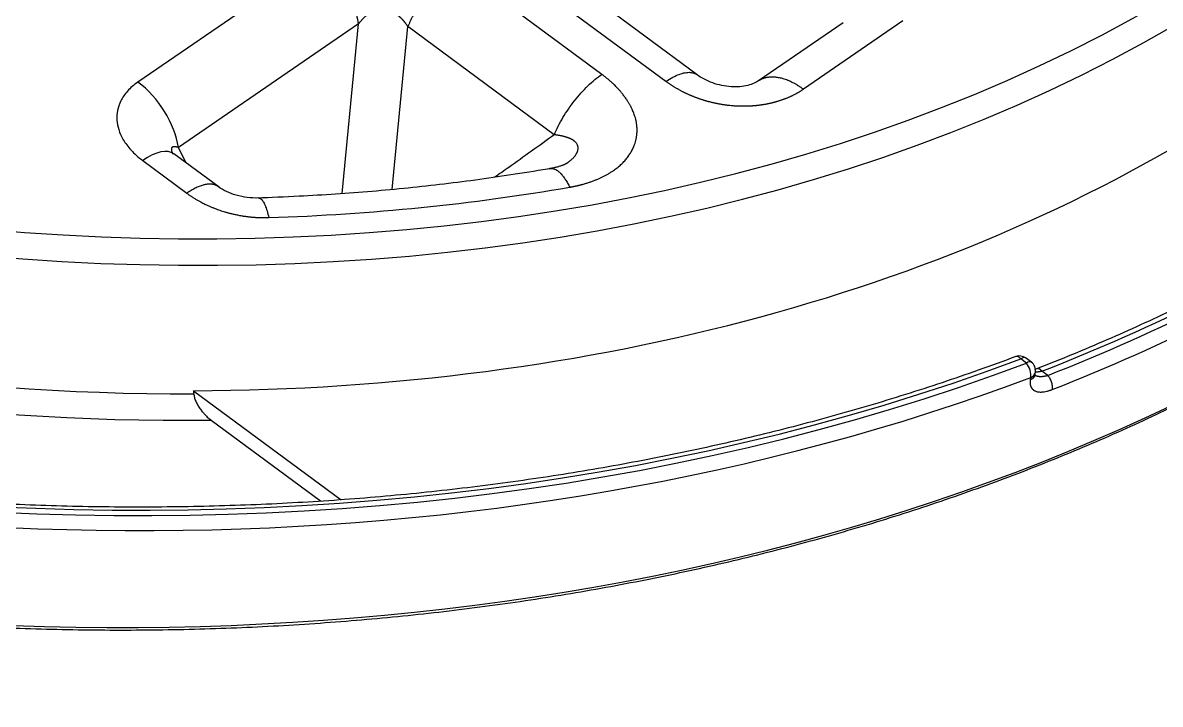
# Model space of a CAD drawing. Header units: millimetres. Extents: x -1286 to 291, y 5350 to 5880.
# Drawn here: x 125.2 to 180.3, y 5595.5 to 5628.6 of the extents above; entities that cross this region are included whole.
import ezdxf

# ---------------------------------------------------------------- set-up
doc = ezdxf.new("R2010")
doc.units = ezdxf.units.MM
doc.layers.add('粗实线层', color=7, linetype='Continuous', lineweight=35)

msp = doc.modelspace()

# ---------------------------------------------------------------- linework, layer by layer
at = {"layer": '粗实线层', "lineweight": 25}
for p, q in [((157.885, 5626.042), (149.005, 5632.602)), ((156.37, 5625.721), (147.538, 5632.244)), ((139.506, 5631.683), (130.773, 5625.688)), ((153.261, 5626.064), (146.168, 5631.303)), ((167.855, 5628.651), (163.032, 5625.34)), ((141.464, 5628.513), (132.731, 5622.518)), ((140.665, 5620.291), (141.464, 5628.513)), ((143.096, 5620.488), (143.863, 5628.376)), ((150.956, 5623.136), (143.863, 5628.376)), ((164.952, 5628.565), (160.851, 5625.751)), ((134.71, 5620.589), (132.52, 5622.206)), ((133.092, 5621.784), (132.731, 5622.518)), ((131.005, 5621.885), (133.147, 5620.302)), ((173.843, 5612.06), (173.566, 5612.265)), ((174.08, 5612.111), (173.802, 5612.316)), ((174.872, 5611.47), (174.595, 5611.674)), ((174.051, 5611.368), (174.03, 5611.25)), ((133.473, 5610.723), (140.622, 5605.443)), ((134.322, 5609.297), (139.624, 5605.381))]:
    msp.add_line(p, q, dxfattribs=at)
for centre, start, end in [((173.504, 5611.911), 53.5479, 110.573), ((173.781, 5611.706), 349.8753, 53.5479)]:
    msp.add_arc(centre, 0.502, start, end, dxfattribs=at)
for centre, major_axis, ratio, start_param, end_param in [((118.501, 5677.009), (-100.383, 17.515), 0.699163, 6.161367, 8.554451), ((118.501, 5677.009), (100.021, -17.452), 0.699163, 3.021746, 5.411936), ((118.436, 5676.636), (-100.877, 17.602), 0.699163, 0.472789, 2.271266), ((117.572, 5671.681), (-100.514, 17.538), 0.699163, 0.473596, 2.412968), ((123.545, 5677.375), (-82.27, 14.355), 0.699163, 0.998253, 2.472942), ((123.443, 5676.79), (-83.245, 14.525), 0.699163, 0.998253, 2.472942), ((122.52, 5671.504), (84.549, -14.753), 0.699163, 4.111532, 4.962826), ((122.418, 5670.919), (85.524, -14.923), 0.699163, 4.111532, 4.972386), ((130.378, 5623.423), (1.82, -2.651), 0.581644, 0.868098, 2.107281), ((122.542, 5671.627), (84.518, -14.747), 0.699163, 4.962524, 5.641616), ((130.609, 5619.62), (1.911, 2.587), 0.415765, 0.000002, 0.876896), ((123.545, 5677.375), (-80.92, 14.119), 0.699163, 1.859477, 2.044884), ((118.304, 5675.876), (99.938, -17.438), 0.699163, 5.427108, 5.623236), ((118.304, 5675.876), (-100.3, 17.501), 0.699163, 2.286381, 2.481785), ((118.239, 5675.504), (-100.794, 17.587), 0.699163, 2.286381, 2.481785), ((173.504, 5611.911), (0.177, -0.47), 0.460343, 2.234727, 3.141497), ((173.504, 5611.911), (0.299, 0.404), 0.415765, 0.000022, 0.876896), ((173.781, 5611.706), (-0.299, -0.404), 0.415765, 3.141614, 4.018489), ((173.781, 5611.706), (-0.177, 0.47), 0.460848, 3.752787, 5.375943), ((173.781, 5611.706), (0.495, -0.088), 0.744937, 5.414659, 6.28321)]:
    msp.add_ellipse(centre, major_axis=major_axis, ratio=ratio, start_param=start_param, end_param=end_param, dxfattribs=at)
for points, degree, knots in [([(173.327, 5612.382), (172.725, 5612.156), (170.964, 5611.514), (167.991, 5610.521), (164.376, 5609.453), (160.684, 5608.497), (156.921, 5607.657), (153.093, 5606.932), (149.207, 5606.324), (145.269, 5605.834), (141.285, 5605.464), (137.263, 5605.213), (133.21, 5605.082), (129.132, 5605.072), (125.035, 5605.182), (120.927, 5605.412), (116.816, 5605.762), (112.707, 5606.232), (108.607, 5606.819), (104.524, 5607.525), (100.465, 5608.346), (96.435, 5609.283), (92.443, 5610.332), (88.495, 5611.494), (84.597, 5612.764), (80.756, 5614.143), (76.978, 5615.626), (73.27, 5617.212), (69.638, 5618.898), (66.089, 5620.681), (62.627, 5622.558), (59.259, 5624.526), (55.991, 5626.581), (52.828, 5628.72), (49.776, 5630.94), (46.838, 5633.237), (44.022, 5635.606), (41.33, 5638.044), (38.768, 5640.546), (36.34, 5643.109), (34.05, 5645.729), (31.901, 5648.4), (29.898, 5651.118), (28.043, 5653.878), (26.343, 5656.678), (24.984, 5659.144), (24.237, 5660.683), (23.965, 5661.27)], 3, [0, 0, 0, 0, 0.011907, 0.03456, 0.057214, 0.079868, 0.102523, 0.125177, 0.147832, 0.170486, 0.193142, 0.215797, 0.238453, 0.261109, 0.283765, 0.306422, 0.329078, 0.351735, 0.374392, 0.397049, 0.419705, 0.442362, 0.465019, 0.487675, 0.510331, 0.532987, 0.555642, 0.578298, 0.600952, 0.623607, 0.64626, 0.668914, 0.691567, 0.714219, 0.736872, 0.759524, 0.782176, 0.804829, 0.827481, 0.850134, 0.872788, 0.895443, 0.918099, 0.940757, 0.963418, 0.986081, 1, 1, 1, 1]), ([(22.562, 5655.117), (22.656, 5654.915), (23.211, 5653.749), (24.372, 5651.645), (26.058, 5648.812), (27.909, 5646.019), (29.907, 5643.269), (32.051, 5640.566), (34.338, 5637.915), (36.764, 5635.321), (39.324, 5632.787), (42.014, 5630.318), (44.831, 5627.919), (47.769, 5625.592), (50.822, 5623.342), (53.987, 5621.173), (57.258, 5619.088), (60.63, 5617.091), (64.096, 5615.185), (67.65, 5613.373), (71.289, 5611.658), (75.004, 5610.044), (78.789, 5608.532), (82.64, 5607.125), (86.548, 5605.825), (90.508, 5604.636), (94.514, 5603.558), (98.557, 5602.593), (102.632, 5601.743), (106.732, 5601.01), (110.85, 5600.395), (114.98, 5599.898), (119.113, 5599.52), (123.244, 5599.263), (127.366, 5599.127), (131.471, 5599.111), (135.554, 5599.216), (139.606, 5599.442), (143.622, 5599.788), (147.595, 5600.253), (151.518, 5600.838), (155.384, 5601.541), (159.188, 5602.361), (162.922, 5603.296), (166.581, 5604.346), (170.158, 5605.508), (173.648, 5606.78), (177.045, 5608.16), (180.343, 5609.647), (182.742, 5610.842), (184.048, 5611.533), (184.311, 5611.674)], 3, [0, 0, 0, 0, 0.00439, 0.025442, 0.046497, 0.067556, 0.088618, 0.109682, 0.130748, 0.151816, 0.172885, 0.193955, 0.215025, 0.236096, 0.257168, 0.278239, 0.29931, 0.320382, 0.341453, 0.362524, 0.383594, 0.404664, 0.425734, 0.446804, 0.467874, 0.488943, 0.510013, 0.531082, 0.552151, 0.57322, 0.594289, 0.615358, 0.636428, 0.657497, 0.678567, 0.699637, 0.720707, 0.741778, 0.762849, 0.78392, 0.804992, 0.826064, 0.847136, 0.868209, 0.889282, 0.910356, 0.931429, 0.952502, 0.973575, 0.994648, 1, 1, 1, 1]), ([(141.464, 5628.513), (141.444, 5628.652), (141.414, 5628.796), (141.337, 5629.087), (141.289, 5629.234), (141.176, 5629.529), (141.112, 5629.676), (140.966, 5629.968), (140.886, 5630.112), (140.712, 5630.394), (140.618, 5630.532), (140.419, 5630.797), (140.314, 5630.925), (140.095, 5631.167), (139.982, 5631.282), (139.748, 5631.495), (139.628, 5631.594), (139.506, 5631.683)], 3, [0, 0, 0, 0, 0.125, 0.125, 0.25, 0.25, 0.375, 0.375, 0.5, 0.5, 0.625, 0.625, 0.75, 0.75, 0.875, 0.875, 1, 1, 1, 1]), ([(143.863, 5628.376), (143.858, 5628.383), (143.849, 5628.397), (143.836, 5628.417), (143.822, 5628.437), (143.808, 5628.457), (143.794, 5628.477), (143.78, 5628.497), (143.766, 5628.516), (143.752, 5628.535), (143.738, 5628.553), (143.723, 5628.572), (143.709, 5628.59), (143.694, 5628.608), (143.679, 5628.626), (143.665, 5628.643), (143.65, 5628.66), (143.635, 5628.677), (143.62, 5628.693), (143.605, 5628.71), (143.59, 5628.726), (143.574, 5628.742), (143.559, 5628.757), (143.544, 5628.772), (143.528, 5628.787), (143.513, 5628.802), (143.497, 5628.816), (143.482, 5628.831), (143.466, 5628.844), (143.45, 5628.858), (143.434, 5628.871), (143.418, 5628.885), (143.403, 5628.897), (143.387, 5628.91), (143.371, 5628.922), (143.355, 5628.934), (143.338, 5628.946), (143.322, 5628.957), (143.306, 5628.969), (143.29, 5628.98), (143.274, 5628.99), (143.257, 5629.001), (143.241, 5629.011), (143.225, 5629.021), (143.208, 5629.03), (143.192, 5629.04), (143.176, 5629.049), (143.159, 5629.058), (143.143, 5629.066), (143.126, 5629.075), (143.11, 5629.083), (143.093, 5629.09), (143.077, 5629.098), (143.06, 5629.105), (143.043, 5629.112), (143.027, 5629.119), (143.01, 5629.125), (142.994, 5629.131), (142.977, 5629.137), (142.96, 5629.143), (142.944, 5629.148), (142.927, 5629.153), (142.911, 5629.158), (142.894, 5629.162), (142.877, 5629.167), (142.861, 5629.171), (142.844, 5629.174), (142.828, 5629.178), (142.811, 5629.181), (142.794, 5629.184), (142.778, 5629.187), (142.761, 5629.189), (142.745, 5629.191), (142.728, 5629.193), (142.712, 5629.195), (142.695, 5629.196), (142.674, 5629.197), (142.648, 5629.198), (142.617, 5629.199), (142.586, 5629.198), (142.555, 5629.197), (142.523, 5629.194), (142.492, 5629.191), (142.46, 5629.187), (142.429, 5629.181), (142.397, 5629.175), (142.366, 5629.168), (142.334, 5629.16), (142.303, 5629.151), (142.271, 5629.141), (142.24, 5629.131), (142.208, 5629.119), (142.177, 5629.106), (142.145, 5629.092), (142.114, 5629.078), (142.082, 5629.062), (142.051, 5629.045), (142.02, 5629.028), (141.989, 5629.009), (141.958, 5628.99), (141.927, 5628.97), (141.897, 5628.948), (141.866, 5628.926), (141.836, 5628.903), (141.806, 5628.878), (141.776, 5628.853), (141.746, 5628.827), (141.717, 5628.8), (141.688, 5628.772), (141.659, 5628.743), (141.63, 5628.713), (141.602, 5628.682), (141.573, 5628.65), (141.546, 5628.617), (141.518, 5628.583), (141.491, 5628.548), (141.473, 5628.525), (141.464, 5628.513)], 3, [0, 0, 0, 0, 0.008385, 0.016713, 0.024984, 0.033198, 0.041356, 0.049457, 0.057503, 0.065493, 0.073428, 0.081308, 0.089133, 0.096905, 0.104623, 0.112287, 0.119899, 0.127457, 0.134964, 0.142419, 0.149823, 0.157175, 0.164477, 0.17173, 0.178932, 0.186085, 0.19319, 0.200247, 0.207255, 0.214217, 0.221132, 0.228001, 0.234824, 0.241602, 0.248335, 0.255025, 0.261671, 0.268274, 0.274835, 0.281355, 0.287833, 0.294271, 0.30067, 0.307029, 0.313351, 0.319634, 0.32588, 0.332091, 0.338265, 0.344405, 0.350511, 0.356583, 0.362623, 0.368631, 0.374608, 0.380555, 0.386473, 0.392362, 0.398224, 0.404058, 0.409867, 0.415651, 0.42141, 0.427147, 0.432861, 0.438553, 0.444225, 0.449878, 0.455511, 0.461128, 0.466727, 0.472311, 0.477881, 0.483436, 0.488979, 0.49451, 0.500031, 0.510389, 0.520787, 0.531232, 0.541731, 0.552291, 0.562917, 0.573615, 0.584393, 0.595256, 0.606209, 0.617259, 0.628412, 0.639671, 0.651044, 0.662534, 0.674147, 0.685887, 0.69776, 0.709769, 0.72192, 0.734215, 0.74666, 0.759258, 0.772013, 0.784928, 0.798008, 0.811254, 0.824672, 0.838262, 0.85203, 0.865977, 0.880106, 0.89442, 0.908922, 0.923613, 0.938497, 0.953576, 0.968851, 0.984325, 1, 1, 1, 1]), ([(150.956, 5623.136), (151.011, 5623.272), (151.074, 5623.41), (151.215, 5623.688), (151.292, 5623.828), (151.458, 5624.107), (151.547, 5624.246), (151.734, 5624.519), (151.833, 5624.653), (152.038, 5624.913), (152.144, 5625.04), (152.362, 5625.281), (152.473, 5625.396), (152.697, 5625.613), (152.811, 5625.715), (153.037, 5625.902), (153.15, 5625.988), (153.261, 5626.064)], 3, [0, 0, 0, 0, 0.125, 0.125, 0.25, 0.25, 0.375, 0.375, 0.5, 0.5, 0.625, 0.625, 0.75, 0.75, 0.875, 0.875, 1, 1, 1, 1]), ([(151.704, 5620.592), (151.716, 5620.594), (151.74, 5620.599), (151.775, 5620.605), (151.81, 5620.612), (151.844, 5620.618), (151.877, 5620.625), (151.909, 5620.631), (151.941, 5620.638), (151.972, 5620.645), (152.002, 5620.651), (152.032, 5620.658), (152.061, 5620.665), (152.089, 5620.671), (152.117, 5620.678), (152.144, 5620.684), (152.17, 5620.691), (152.196, 5620.697), (152.22, 5620.704), (152.245, 5620.71), (152.268, 5620.716), (152.291, 5620.722), (152.313, 5620.728), (152.335, 5620.734), (152.356, 5620.74), (152.425, 5620.76), (152.539, 5620.795), (152.696, 5620.846), (152.844, 5620.9), (152.989, 5620.957), (153.129, 5621.017), (153.265, 5621.08), (153.393, 5621.144), (153.52, 5621.211), (153.653, 5621.288), (153.801, 5621.381), (153.936, 5621.478), (154.051, 5621.569), (154.141, 5621.647), (154.221, 5621.722), (154.323, 5621.824), (154.44, 5621.956), (154.564, 5622.12), (154.672, 5622.287), (154.75, 5622.433), (154.808, 5622.559), (154.851, 5622.668), (154.883, 5622.768), (154.905, 5622.854), (154.921, 5622.923), (154.934, 5622.992), (154.946, 5623.06), (154.955, 5623.135), (154.963, 5623.218), (154.967, 5623.31), (154.967, 5623.407), (154.963, 5623.491), (154.958, 5623.562), (154.951, 5623.619), (154.943, 5623.681), (154.933, 5623.748), (154.919, 5623.819), (154.898, 5623.908), (154.869, 5624.011), (154.832, 5624.122), (154.794, 5624.222), (154.76, 5624.302), (154.733, 5624.366), (154.709, 5624.415), (154.685, 5624.465), (154.659, 5624.516), (154.632, 5624.566), (154.604, 5624.617), (154.575, 5624.667), (154.544, 5624.718), (154.49, 5624.803), (154.411, 5624.92), (154.303, 5625.064), (154.212, 5625.177), (154.143, 5625.258), (154.098, 5625.308), (154.057, 5625.353), (154.02, 5625.393), (153.98, 5625.434), (153.93, 5625.487), (153.858, 5625.559), (153.789, 5625.625), (153.731, 5625.679), (153.691, 5625.715), (153.65, 5625.751), (153.608, 5625.788), (153.563, 5625.826), (153.517, 5625.864), (153.47, 5625.903), (153.42, 5625.943), (153.369, 5625.983), (153.316, 5626.023), (153.28, 5626.05), (153.261, 5626.064)], 3, [0, 0, 0, 0, 0.003904, 0.00774, 0.011507, 0.015207, 0.018838, 0.022401, 0.025896, 0.029322, 0.03268, 0.035969, 0.03919, 0.042342, 0.045426, 0.048441, 0.051387, 0.054264, 0.057072, 0.059811, 0.062481, 0.065082, 0.067614, 0.070076, 0.072469, 0.074793, 0.093833, 0.112263, 0.130084, 0.147298, 0.165432, 0.182929, 0.199778, 0.215974, 0.23407, 0.255388, 0.279966, 0.296121, 0.311357, 0.325666, 0.339044, 0.368088, 0.396181, 0.423326, 0.450427, 0.465749, 0.482481, 0.500619, 0.510796, 0.520924, 0.531003, 0.541032, 0.551011, 0.563594, 0.576813, 0.590665, 0.605145, 0.612718, 0.620912, 0.629727, 0.639162, 0.649216, 0.659888, 0.677167, 0.69303, 0.70748, 0.720519, 0.727679, 0.734896, 0.74217, 0.749501, 0.75689, 0.764336, 0.771839, 0.7794, 0.787017, 0.810042, 0.832236, 0.853609, 0.862588, 0.870702, 0.877955, 0.884348, 0.889883, 0.898225, 0.910091, 0.925468, 0.931416, 0.93753, 0.94381, 0.950256, 0.956867, 0.963644, 0.970586, 0.977692, 0.984964, 0.9924, 1, 1, 1, 1]), ([(156.37, 5625.721), (156.481, 5625.797), (156.591, 5625.864), (156.805, 5625.979), (156.909, 5626.027), (157.108, 5626.101), (157.204, 5626.128), (157.385, 5626.16), (157.47, 5626.165), (157.627, 5626.154), (157.7, 5626.137), (157.816, 5626.089), (157.862, 5626.061), (157.904, 5626.028)], 3, [0, 0, 0, 0, 0.173194, 0.173194, 0.346388, 0.346388, 0.519582, 0.519582, 0.692776, 0.692776, 0.865969, 0.865969, 1, 1, 1, 1]), ([(160.874, 5625.764), (160.811, 5625.715), (160.658, 5625.628), (160.348, 5625.519), (159.965, 5625.455), (159.527, 5625.45), (159.066, 5625.513), (158.619, 5625.64), (158.215, 5625.822), (157.99, 5625.963), (157.888, 5626.04)], 3, [0, 0, 0, 0, 0.130285, 0.256285, 0.378503, 0.498507, 0.618777, 0.741716, 0.868698, 1, 1, 1, 1]), ([(163.032, 5625.34), (162.699, 5625.112), (162.309, 5624.943), (161.93, 5624.779), (161.507, 5624.676), (161.093, 5624.575), (160.65, 5624.537), (160.212, 5624.499), (159.311, 5624.551), (158.864, 5624.639), (158.415, 5624.728), (157.984, 5624.877), (157.547, 5625.029), (157.145, 5625.238), (156.733, 5625.452), (156.37, 5625.721)], 2, [0, 0, 0, 0.125, 0.125, 0.25, 0.25, 0.375, 0.375, 0.5, 0.625, 0.625, 0.75, 0.75, 0.875, 0.875, 1, 1, 1]), ([(150.956, 5623.136), (150.215, 5622.598), (149.249, 5621.905), (148.294, 5621.232), (148.067, 5621.073)], 3, [0, 0, 0, 0, 0.762368, 1, 1, 1, 1]), ([(151.569, 5621.757), (151.572, 5621.759), (151.58, 5621.765), (151.592, 5621.773), (151.604, 5621.782), (151.616, 5621.791), (151.628, 5621.799), (151.639, 5621.808), (151.661, 5621.824), (151.693, 5621.849), (151.734, 5621.882), (151.774, 5621.916), (151.811, 5621.949), (151.846, 5621.983), (151.879, 5622.016), (151.91, 5622.05), (151.939, 5622.084), (151.966, 5622.118), (151.991, 5622.152), (152.013, 5622.187), (152.034, 5622.221), (152.052, 5622.255), (152.067, 5622.29), (152.081, 5622.324), (152.093, 5622.363), (152.103, 5622.407), (152.109, 5622.455), (152.11, 5622.502), (152.106, 5622.548), (152.096, 5622.593), (152.08, 5622.637), (152.06, 5622.68), (152.034, 5622.721), (152.003, 5622.76), (151.967, 5622.797), (151.935, 5622.825), (151.911, 5622.844), (151.894, 5622.856), (151.876, 5622.868), (151.857, 5622.879), (151.837, 5622.891), (151.816, 5622.903), (151.793, 5622.915), (151.77, 5622.927), (151.744, 5622.938), (151.718, 5622.95), (151.69, 5622.962), (151.661, 5622.973), (151.631, 5622.985), (151.599, 5622.996), (151.566, 5623.007), (151.531, 5623.018), (151.495, 5623.029), (151.458, 5623.04), (151.419, 5623.05), (151.379, 5623.061), (151.338, 5623.071), (151.295, 5623.08), (151.251, 5623.09), (151.205, 5623.099), (151.158, 5623.107), (151.109, 5623.115), (151.059, 5623.123), (151.008, 5623.13), (150.973, 5623.134), (150.956, 5623.136)], 3, [0, 0, 0, 0, 0.003822, 0.008862, 0.013786, 0.018597, 0.023293, 0.027875, 0.032343, 0.050012, 0.06741, 0.084557, 0.101474, 0.118181, 0.1347, 0.151053, 0.167261, 0.183349, 0.199338, 0.215252, 0.231113, 0.246944, 0.262768, 0.278607, 0.294484, 0.317104, 0.339817, 0.362703, 0.385845, 0.409318, 0.433197, 0.457554, 0.482455, 0.507966, 0.534145, 0.56105, 0.570507, 0.580375, 0.590654, 0.601347, 0.612452, 0.62397, 0.635901, 0.648245, 0.661, 0.674166, 0.687742, 0.701725, 0.716115, 0.73091, 0.746108, 0.761708, 0.777707, 0.794102, 0.810893, 0.828077, 0.84565, 0.863612, 0.881959, 0.900689, 0.9198, 0.939289, 0.959154, 0.979391, 1, 1, 1, 1]), ([(132.731, 5622.518), (132.726, 5622.519), (132.717, 5622.522), (132.704, 5622.526), (132.691, 5622.53), (132.678, 5622.534), (132.665, 5622.537), (132.653, 5622.54), (132.641, 5622.543), (132.629, 5622.545), (132.618, 5622.547), (132.607, 5622.549), (132.596, 5622.551), (132.585, 5622.552), (132.575, 5622.554), (132.565, 5622.554), (132.556, 5622.555), (132.546, 5622.555), (132.537, 5622.555), (132.529, 5622.555), (132.52, 5622.555), (132.512, 5622.554), (132.505, 5622.553), (132.497, 5622.552), (132.49, 5622.551), (132.483, 5622.549), (132.476, 5622.547), (132.46, 5622.542), (132.435, 5622.529), (132.411, 5622.501), (132.398, 5622.463), (132.395, 5622.415), (132.404, 5622.36), (132.424, 5622.296), (132.448, 5622.241), (132.465, 5622.207), (132.47, 5622.196)], 3, [0, 0, 0, 0, 0.021996, 0.043636, 0.064919, 0.085847, 0.106423, 0.126647, 0.146521, 0.166046, 0.185225, 0.204059, 0.22255, 0.240701, 0.258513, 0.275989, 0.293132, 0.309943, 0.326426, 0.342583, 0.358418, 0.373935, 0.389135, 0.404024, 0.418606, 0.432884, 0.446862, 0.460547, 0.542713, 0.617588, 0.687226, 0.754167, 0.821047, 0.890639, 0.965466, 1, 1, 1, 1]), ([(150.842, 5621.51), (150.251, 5621.407), (148.523, 5621.123), (145.623, 5620.725), (142.126, 5620.369), (139.089, 5620.164), (137.218, 5620.088), (136.534, 5620.066)], 3, [0, 0, 0, 0, 0.127474, 0.37153, 0.615638, 0.859774, 1, 1, 1, 1]), ([(136.627, 5620.069), (136.441, 5620.063), (136.078, 5620.079), (135.527, 5620.192), (135.042, 5620.38), (134.79, 5620.529), (134.679, 5620.611)], 3, [0, 0, 0, 0, 0.253802, 0.503192, 0.750896, 1, 1, 1, 1]), ([(133.147, 5620.302), (133.159, 5620.293), (133.185, 5620.274), (133.226, 5620.245), (133.271, 5620.212), (133.321, 5620.177), (133.377, 5620.139), (133.438, 5620.099), (133.523, 5620.044), (133.63, 5619.98), (133.753, 5619.91), (133.866, 5619.849), (133.964, 5619.799), (134.051, 5619.756), (134.128, 5619.72), (134.201, 5619.687), (134.272, 5619.656), (134.338, 5619.628), (134.401, 5619.603), (134.459, 5619.579), (134.572, 5619.536), (134.747, 5619.472), (134.927, 5619.415), (135.051, 5619.379), (135.115, 5619.36), (135.186, 5619.341), (135.295, 5619.312), (135.433, 5619.279), (135.576, 5619.249), (135.71, 5619.223), (135.816, 5619.205), (135.915, 5619.19), (135.987, 5619.18), (136.06, 5619.17), (136.135, 5619.161), (136.206, 5619.153), (136.274, 5619.147), (136.338, 5619.141), (136.403, 5619.136), (136.468, 5619.131), (136.532, 5619.127), (136.597, 5619.124), (136.662, 5619.121), (136.727, 5619.119), (136.793, 5619.117), (136.858, 5619.117), (136.923, 5619.116), (136.988, 5619.117), (137.053, 5619.118), (137.097, 5619.119), (137.118, 5619.12)], 3, [0, 0, 0, 0, 0.011456, 0.024259, 0.03841, 0.053911, 0.070764, 0.08897, 0.10853, 0.146558, 0.181153, 0.212303, 0.240001, 0.261488, 0.281882, 0.30118, 0.319382, 0.336489, 0.352499, 0.367413, 0.381232, 0.438153, 0.498642, 0.512835, 0.528465, 0.545534, 0.56404, 0.606947, 0.64418, 0.665772, 0.701692, 0.7184, 0.735306, 0.752412, 0.769717, 0.787221, 0.802218, 0.817246, 0.832307, 0.8474, 0.862524, 0.877678, 0.892863, 0.908079, 0.923324, 0.938599, 0.953904, 0.96924, 0.984605, 1, 1, 1, 1]), ([(136.62, 5620.069), (136.625, 5620.069), (136.629, 5620.069), (136.668, 5620.067), (136.702, 5620.051), (136.771, 5619.995), (136.805, 5619.955), (136.872, 5619.849), (136.905, 5619.784), (136.97, 5619.631), (137.001, 5619.543), (137.062, 5619.346), (137.091, 5619.238), (137.118, 5619.12)], 3, [0, 0, 0, 0, 0.026835, 0.026835, 0.221468, 0.221468, 0.416101, 0.416101, 0.610734, 0.610734, 0.805367, 0.805367, 1, 1, 1, 1]), ([(189.453, 5619.334), (188.948, 5619.017), (187.463, 5618.107), (184.93, 5616.663), (181.808, 5615.047), (178.579, 5613.531), (176.038, 5612.455), (174.581, 5611.878), (174.253, 5611.75)], 3, [0, 0, 0, 0, 0.109125, 0.316846, 0.524569, 0.732281, 0.939983, 1, 1, 1, 1]), ([(174.595, 5611.674), (174.59, 5611.673), (174.58, 5611.67), (174.565, 5611.666), (174.55, 5611.662), (174.536, 5611.658), (174.521, 5611.655), (174.507, 5611.652), (174.493, 5611.649), (174.479, 5611.646), (174.465, 5611.643), (174.451, 5611.64), (174.438, 5611.638), (174.424, 5611.636), (174.411, 5611.634), (174.398, 5611.632), (174.385, 5611.63), (174.372, 5611.629), (174.36, 5611.628), (174.348, 5611.626), (174.335, 5611.625), (174.323, 5611.625), (174.311, 5611.624), (174.3, 5611.623), (174.288, 5611.623), (174.277, 5611.623), (174.27, 5611.623), (174.266, 5611.623)], 3, [0, 0, 0, 0, 0.043641, 0.086985, 0.130031, 0.17278, 0.215232, 0.257386, 0.299244, 0.340804, 0.382068, 0.423035, 0.463705, 0.504078, 0.544155, 0.583936, 0.623421, 0.662609, 0.701502, 0.740098, 0.778399, 0.816405, 0.854115, 0.891529, 0.928648, 0.965473, 1, 1, 1, 1]), ([(174.03, 5611.25), (174.029, 5611.246), (174.027, 5611.238), (174.026, 5611.227), (174.024, 5611.215), (174.023, 5611.204), (174.021, 5611.192), (174.02, 5611.181), (174.019, 5611.17), (174.019, 5611.159), (174.018, 5611.148), (174.018, 5611.137), (174.017, 5611.127), (174.017, 5611.116), (174.018, 5611.105), (174.018, 5611.095), (174.018, 5611.085), (174.019, 5611.074), (174.02, 5611.064), (174.021, 5611.054), (174.022, 5611.044), (174.024, 5611.034), (174.025, 5611.025), (174.027, 5611.015), (174.029, 5611.006), (174.031, 5610.996), (174.033, 5610.987), (174.036, 5610.978), (174.038, 5610.969), (174.041, 5610.96), (174.044, 5610.951), (174.047, 5610.943), (174.05, 5610.934), (174.053, 5610.926), (174.057, 5610.918), (174.061, 5610.909), (174.065, 5610.901), (174.069, 5610.893), (174.073, 5610.886), (174.077, 5610.878), (174.082, 5610.87), (174.086, 5610.863), (174.091, 5610.856), (174.096, 5610.849), (174.101, 5610.842), (174.106, 5610.835), (174.112, 5610.828), (174.117, 5610.821), (174.123, 5610.815), (174.129, 5610.808), (174.135, 5610.802), (174.141, 5610.796), (174.147, 5610.79), (174.154, 5610.784), (174.16, 5610.779), (174.167, 5610.773), (174.174, 5610.768), (174.181, 5610.762), (174.188, 5610.757), (174.195, 5610.752), (174.202, 5610.747), (174.21, 5610.743), (174.217, 5610.738), (174.225, 5610.734), (174.233, 5610.729), (174.241, 5610.725), (174.249, 5610.721), (174.277, 5610.707), (174.329, 5610.688), (174.412, 5610.669), (174.505, 5610.66), (174.603, 5610.662), (174.712, 5610.674), (174.807, 5610.692), (174.889, 5610.714), (174.941, 5610.729), (174.987, 5610.744), (175.026, 5610.758), (175.058, 5610.769), (175.077, 5610.777), (175.085, 5610.78)], 3, [0, 0, 0, 0, 0.007677, 0.015345, 0.023005, 0.030656, 0.038299, 0.045934, 0.05356, 0.061178, 0.068788, 0.076389, 0.083982, 0.091567, 0.099144, 0.106713, 0.114273, 0.121826, 0.12937, 0.136906, 0.144435, 0.151955, 0.159468, 0.166972, 0.174469, 0.181958, 0.189439, 0.196912, 0.204378, 0.211835, 0.219284, 0.226726, 0.234159, 0.241585, 0.249002, 0.256412, 0.263813, 0.271206, 0.278591, 0.285968, 0.293337, 0.300698, 0.30805, 0.315394, 0.322731, 0.330058, 0.337378, 0.344689, 0.351993, 0.359288, 0.366574, 0.373853, 0.381123, 0.388385, 0.395639, 0.402885, 0.410123, 0.417352, 0.424573, 0.431786, 0.43899, 0.446186, 0.453373, 0.460552, 0.467723, 0.474884, 0.482038, 0.489182, 0.548243, 0.609085, 0.671706, 0.736085, 0.791819, 0.86492, 0.896913, 0.925108, 0.949511, 0.970126, 0.986955, 1, 1, 1, 1]), ([(174.21, 5611.508), (174.211, 5611.507), (174.216, 5611.504), (174.223, 5611.499), (174.231, 5611.494), (174.239, 5611.489), (174.248, 5611.483), (174.257, 5611.479), (174.267, 5611.473), (174.278, 5611.468), (174.29, 5611.463), (174.303, 5611.457), (174.317, 5611.452), (174.331, 5611.448), (174.346, 5611.443), (174.361, 5611.439), (174.377, 5611.435), (174.394, 5611.431), (174.411, 5611.428), (174.43, 5611.425), (174.448, 5611.423), (174.468, 5611.421), (174.488, 5611.42), (174.509, 5611.419), (174.53, 5611.418), (174.552, 5611.418), (174.575, 5611.419), (174.599, 5611.42), (174.623, 5611.422), (174.648, 5611.425), (174.674, 5611.428), (174.7, 5611.432), (174.727, 5611.436), (174.755, 5611.441), (174.783, 5611.447), (174.812, 5611.454), (174.841, 5611.462), (174.861, 5611.467), (174.872, 5611.47)], 3, [0, 0, 0, 0, 0.011517, 0.030032, 0.048594, 0.067203, 0.085861, 0.104567, 0.123322, 0.146526, 0.170225, 0.194419, 0.219109, 0.244297, 0.269983, 0.296169, 0.322855, 0.350042, 0.377731, 0.405923, 0.434618, 0.463818, 0.493522, 0.523731, 0.554447, 0.585668, 0.617397, 0.649633, 0.682377, 0.71563, 0.749391, 0.783662, 0.818442, 0.853732, 0.889533, 0.925844, 0.962666, 1, 1, 1, 1]), ([(174.872, 5611.47), (174.89, 5611.448), (174.909, 5611.425), (174.944, 5611.373), (174.961, 5611.345), (174.992, 5611.287), (175.007, 5611.256), (175.033, 5611.193), (175.045, 5611.161), (175.065, 5611.097), (175.073, 5611.065), (175.086, 5611.001), (175.09, 5610.97), (175.096, 5610.91), (175.096, 5610.882), (175.094, 5610.828), (175.091, 5610.803), (175.085, 5610.78)], 3, [0, 0, 0, 0, 0.125, 0.125, 0.25, 0.25, 0.375, 0.375, 0.5, 0.5, 0.625, 0.625, 0.75, 0.75, 0.875, 0.875, 1, 1, 1, 1]), ([(133.481, 5610.579), (133.484, 5610.523), (133.494, 5610.464), (133.517, 5610.375), (133.526, 5610.345), (133.547, 5610.283), (133.559, 5610.252), (133.597, 5610.161), (133.627, 5610.101), (133.695, 5609.981), (133.731, 5609.923), (133.809, 5609.811), (133.85, 5609.757), (133.905, 5609.691), (133.916, 5609.678), (133.938, 5609.652), (133.972, 5609.614), (134.006, 5609.577), (134.076, 5609.506), (134.124, 5609.461), (134.197, 5609.396), (134.222, 5609.376), (134.272, 5609.335), (134.297, 5609.316), (134.322, 5609.297)], 3, [0, 0, 0, 0, 0.125, 0.125, 0.1875, 0.1875, 0.25, 0.25, 0.375, 0.375, 0.5, 0.5, 0.625, 0.625, 0.65625, 0.65625, 0.6875, 0.75, 0.75, 0.875, 0.875, 0.9375, 0.9375, 1, 1, 1, 1])]:
    msp.add_open_spline(points, degree=degree, knots=knots, dxfattribs=at)
for points, weights in [([(143.863, 5628.376), (144.338, 5629.535), (145.215, 5630.649), (146.168, 5631.303)], [1.10245810282, 0.965841536613, 0.965847299304, 1.10247539089]), ([(163.032, 5625.34), (162.235, 5625.929), (161.458, 5626.097), (160.894, 5625.775)], [1.10246777921, 0.994659956321, 0.971921753115, 1.03425316959]), ([(160.894, 5625.775), (160.867, 5625.76), (160.842, 5625.744), (160.817, 5625.727)], [1.03425315693, 1.03733997554, 1.04063542708, 1.04413951157]), ([(150.725, 5621.488), (150.736, 5621.491), (150.747, 5621.494), (150.758, 5621.496)], [1.01533801204, 1.01397361697, 1.01270024937, 1.01151790924]), ([(150.758, 5621.496), (151.059, 5621.549), (151.393, 5621.219), (151.704, 5620.592)], [1.01151790924, 0.980936604174, 1.011252824, 1.10246656872]), ([(134.673, 5620.616), (134.346, 5620.87), (133.797, 5620.748), (133.147, 5620.302)], [1.01807729426, 0.977332852426, 1.00546388152, 1.10247038155]), ([(174.595, 5611.674), (174.517, 5611.763), (174.436, 5611.808), (174.368, 5611.793)], [1.15915808882, 1.04255600262, 0.990022509827, 1.00155761043]), ([(174.257, 5611.512), (174.242, 5611.4), (174.164, 5611.305), (174.03, 5611.25)], [1.18362354747, 1.04815942742, 0.987647000954, 1.00208626809])]:
    msp.add_rational_spline(points, weights, degree=3, dxfattribs=at)
for points, degree in [([(130.773, 5625.688), (130.571, 5625.55), (130.238, 5625.255), (129.918, 5624.778), (129.762, 5624.309), (129.734, 5623.85), (129.819, 5623.386), (130.033, 5622.898), (130.413, 5622.382), (130.784, 5622.047), (131.005, 5621.885)], 3), ([(151.582, 5621.766), (151.34, 5621.599), (150.741, 5621.492)], 2), ([(174.374, 5611.796), (174.321, 5611.773), (174.271, 5611.754), (174.226, 5611.739)], 3), ([(174.255, 5611.5), (174.276, 5611.62)], 1), ([(174.241, 5611.511), (174.257, 5611.512)], 1), ([(133.481, 5610.579), (133.48, 5610.603), (133.477, 5610.651), (133.475, 5610.699), (133.473, 5610.723)], 3)]:
    msp.add_open_spline(points, degree=degree, dxfattribs=at)

doc.saveas('drawing.dxf')
